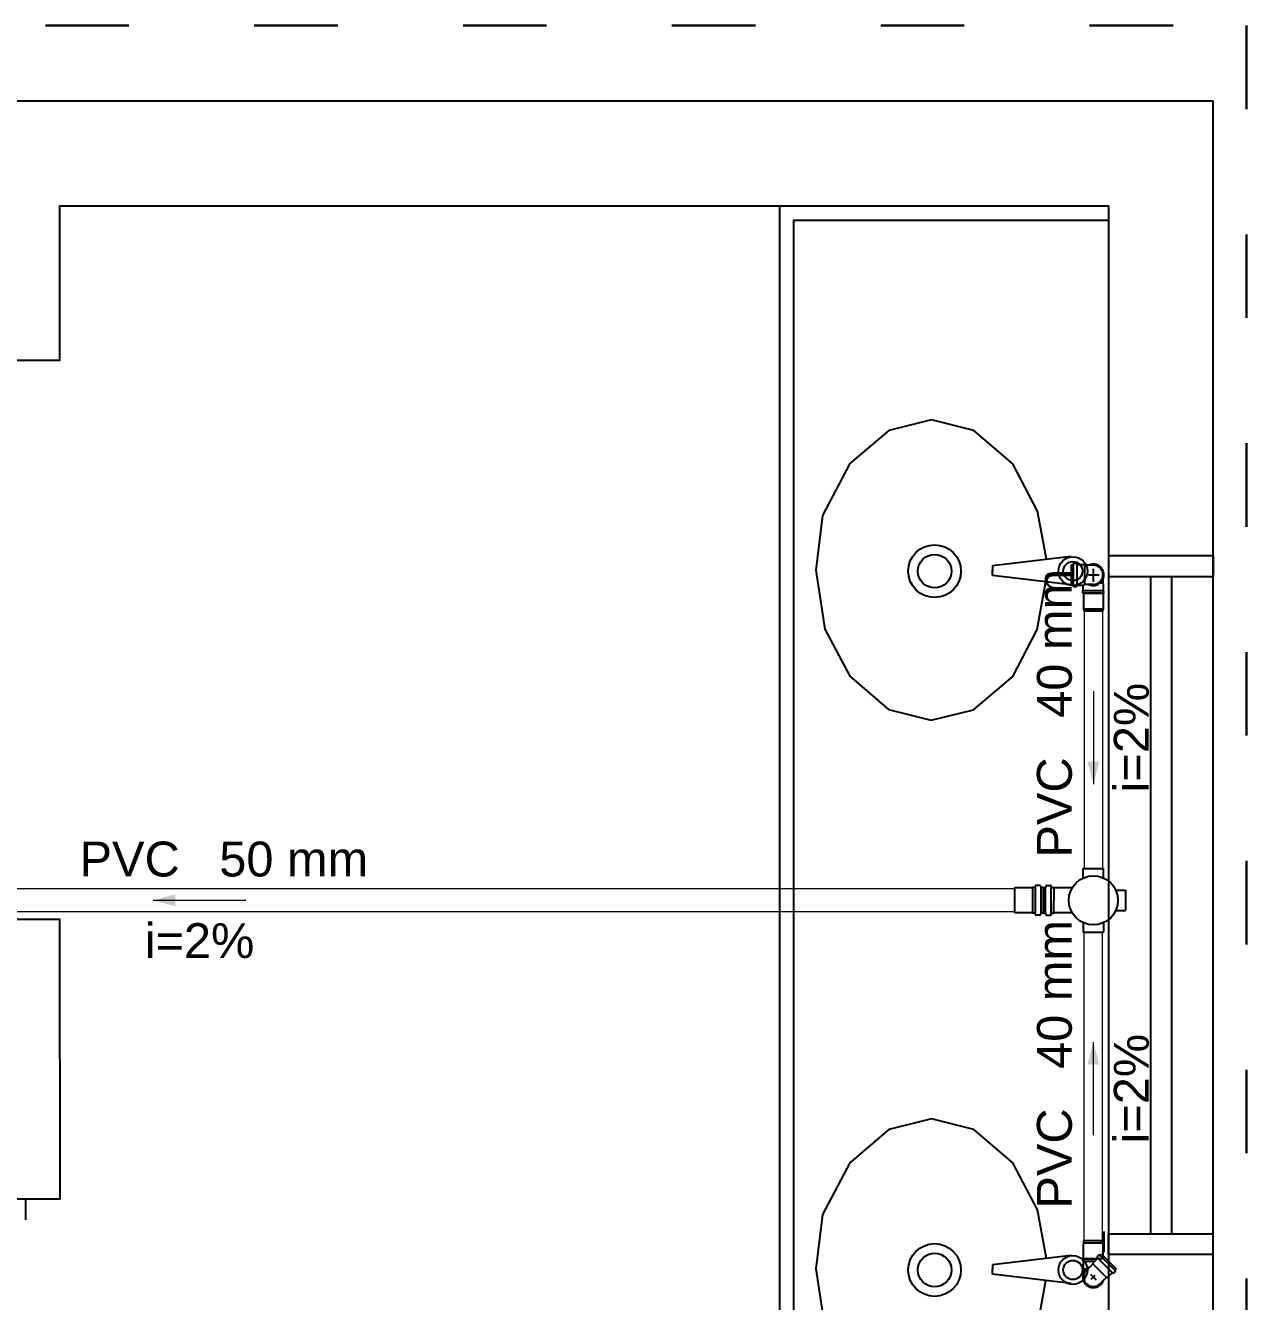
# Model space of a CAD drawing. Header units: millimetres. Extents: x -823 to -490, y -63 to 119.
# Drawn here: x -596.362 to -592.853, y 70.307 to 73.972 of the extents above; entities that cross this region are included whole.
import ezdxf

# ---------------------------------------------------------------- set-up
doc = ezdxf.new("R2010")
doc.units = ezdxf.units.MM
doc.header["$LTSCALE"] = 0.2
doc.header["$MEASUREMENT"] = 0
doc.linetypes.add('ACAD_ISO03W100', pattern=[3, 1.2, -1.8])
doc.linetypes.add('HIDDEN2', pattern=[0.47625, 0.3175, -0.15875])
for name, color, linetype in [('. Esquadria', 7, 'Continuous'), ('Simbolos', 5, 'Continuous'), ('Simbolos_int', 2, 'Continuous')]:
    doc.layers.add(name, color=color, linetype=linetype)
for name, color, linetype, lineweight in [('DI-Detalhes', 1, 'Continuous', 30), ('TQ-Condutos', 5, 'Continuous', 5), ('TQ-Sentido conduto', 9, 'Continuous', 5), ('TQ-Textos conduto', 7, 'Continuous', 5)]:
    doc.layers.add(name, color=color, linetype=linetype, lineweight=lineweight)
doc.styles.add('Arial', font='arial.ttf')

msp = doc.modelspace()

# ---------------------------------------------------------------- hatches: boundary and pattern name
at = {"layer": 'TQ-Sentido conduto', "linetype": 'Continuous'}
for points in [[(-593.2933, 71.7931), (-593.276, 71.8576), (-593.3106, 71.8576)], [(-595.9952, 71.4592), (-595.9307, 71.4419), (-595.9307, 71.4765)], [(-593.2933, 71.0518), (-593.3106, 70.9872), (-593.276, 70.9872)]]:
    msp.add_hatch(color=256, dxfattribs=at).paths.add_polyline_path(points)

# ---------------------------------------------------------------- linework, layer by layer
at = {"layer": '. Esquadria', "color": 1, "linetype": 'HIDDEN2'}
msp.add_line((-593.262, 70.448), (-593.262, 70.5082), dxfattribs=at)
for p, q in [((-593.3572, 72.447), (-593.5829, 72.4199)), ((-593.5829, 72.4199), (-593.5829, 72.4049)), ((-593.5829, 72.3928), (-593.5829, 72.4089)), ((-593.3572, 72.3657), (-593.5829, 72.3928)), ((-596.3612, 70.6019), (-596.3612, 70.5417)), ((-593.3572, 70.4393), (-593.5829, 70.4122)), ((-593.5829, 70.4122), (-593.5829, 70.3972)), ((-593.5829, 70.3851), (-593.5829, 70.4002)), ((-593.3572, 70.3581), (-593.5829, 70.3851))]:
    msp.add_line(p, q)
at = {"linetype": 'Continuous'}
for p, q in [((-593.2498, 72.45), (-593.2498, 72.3898)), ((-593.2498, 72.45), (-592.9488, 72.45)), ((-592.9488, 72.45), (-592.9488, 72.3898)), ((-593.2498, 72.3898), (-592.9488, 72.3898)), ((-593.1294, 72.3898), (-593.1294, 70.5015)), ((-593.0692, 72.3898), (-593.0692, 70.5015)), ((-593.2498, 70.5015), (-592.9488, 70.5015)), ((-593.2498, 70.4423), (-593.2498, 70.5015)), ((-592.9488, 70.4423), (-592.9488, 70.5015)), ((-593.2498, 70.4423), (-592.9488, 70.4423))]:
    msp.add_line(p, q, dxfattribs=at)
for points in [[(-596.2618, 71.4045), (-596.5628, 71.4045), (-596.5628, 71.245), (-599.5759, 71.245), (-599.5759, 73.4544), (-596.5628, 73.4544), (-596.5628, 73.0109), (-596.2628, 73.0109), (-596.2628, 73.4544), (-593.2498, 73.4544), (-593.2498, 68.3674), (-592.9488, 68.3674), (-592.9488, 73.7554), (-599.8769, 73.7554), (-599.8769, 56.9483)], [(-593.2498, 69.438), (-594.1939, 69.438), (-594.1939, 73.4544)], [(-593.2498, 69.4781), (-594.1538, 69.4781), (-594.1538, 73.4132), (-593.2498, 73.4132)], [(-593.7585, 72.8393), (-593.8809, 72.8092), (-593.9933, 72.7139), (-593.9933, 72.7139), (-594.0715, 72.5644), (-594.0715, 72.5644), (-594.0906, 72.4079), (-594.0906, 72.4079), (-594.0645, 72.2383), (-594.0645, 72.2383), (-593.9933, 72.1029), (-593.9933, 72.1029), (-593.8819, 72.0076), (-593.8819, 72.0076), (-593.7595, 71.9765), (-593.6381, 72.0066), (-593.5247, 72.1019), (-593.5247, 72.1019), (-593.4545, 72.2373), (-593.4545, 72.2373), (-593.4294, 72.3748), (-593.4294, 72.3748)], [(-593.4284, 72.439), (-593.4535, 72.5775), (-593.4535, 72.5775), (-593.5247, 72.7129), (-593.5247, 72.7129), (-593.6371, 72.8092), (-593.6371, 72.8092), (-593.7585, 72.8393)], [(-592.9488, 65.9092), (-592.9488, 66.6407), (-593.2498, 66.6407), (-593.2498, 66.426), (-596.2618, 66.426), (-596.2618, 66.5785), (-596.5628, 66.5785), (-596.5628, 66.426), (-599.5749, 66.426), (-599.5749, 68.6343), (-596.5628, 68.6343), (-596.5628, 68.1848), (-596.2618, 68.1848), (-596.2608, 68.9945), (-596.5628, 68.9945), (-596.5628, 68.835), (-599.5749, 68.835), (-599.5759, 71.0443), (-596.5628, 71.0443), (-596.5628, 70.6019), (-596.2618, 70.6019), (-596.2628, 71.4045)], [(-593.7585, 70.8316), (-593.8809, 70.8005), (-593.9933, 70.7052), (-593.9933, 70.7052), (-594.0715, 70.5567), (-594.0715, 70.5567), (-594.0906, 70.4002), (-594.0906, 70.4002), (-594.0645, 70.2306), (-594.0645, 70.2306), (-593.9933, 70.0952), (-593.9933, 70.0952), (-593.8819, 69.9989), (-593.8819, 69.9989), (-593.7595, 69.9688), (-593.6381, 69.9989), (-593.5247, 70.0942), (-593.5247, 70.0942), (-593.4545, 70.2296), (-593.4545, 70.2296), (-593.4294, 70.3671), (-593.4294, 70.3671)], [(-593.4284, 70.4303), (-593.4535, 70.5698), (-593.4535, 70.5698), (-593.5247, 70.7052), (-593.5247, 70.7052), (-593.6371, 70.8005), (-593.6371, 70.8005), (-593.7585, 70.8316)]]:
    msp.add_lwpolyline(points)
for centre, radius in [((-593.7495, 72.4049), 0.0757), ((-593.7495, 72.4049), 0.0482), ((-593.3521, 72.4049), 0.0415), ((-593.3521, 72.4049), 0.0275), ((-593.7495, 70.3972), 0.0757), ((-593.7495, 70.3972), 0.0482), ((-593.3521, 70.3972), 0.0415), ((-593.3521, 70.3972), 0.0275)]:
    msp.add_circle(centre, radius)
at = {"layer": 'DI-Detalhes', "color": 6, "linetype": 'ACAD_ISO03W100'}
msp.add_lwpolyline([(-600.5042, 73.9724), (-592.8533, 73.9724), (-592.8533, 67.1492), (-600.5042, 67.1492), (-600.5042, 73.9724)], dxfattribs=at)
at = {"layer": 'Simbolos'}
for p, q in [((-593.3561, 72.3648), (-593.3561, 72.4237)), ((-593.3561, 72.4237), (-593.352, 72.4237)), ((-593.3502, 72.4267), (-593.3507, 72.4247)), ((-593.3489, 72.4277), (-593.3425, 72.4277)), ((-593.3411, 72.4265), (-593.341, 72.4249)), ((-593.3397, 72.4237), (-593.3207, 72.4237)), ((-593.3207, 72.4237), (-593.3188, 72.4217)), ((-593.3064, 72.4217), (-593.3188, 72.4217)), ((-593.2933, 72.4217), (-593.3064, 72.4217)), ((-593.3561, 72.3648), (-593.352, 72.3648)), ((-593.3502, 72.3617), (-593.3507, 72.3638)), ((-593.3411, 72.362), (-593.341, 72.3635)), ((-593.3397, 72.3648), (-593.3207, 72.3648)), ((-593.3225, 72.3488), (-593.3225, 72.3648)), ((-593.3207, 72.3648), (-593.3188, 72.3667)), ((-593.3064, 72.3667), (-593.3188, 72.3667)), ((-593.2933, 72.3667), (-593.3064, 72.3667)), ((-593.2658, 72.3812), (-593.2658, 72.3704)), ((-593.2642, 72.3688), (-593.2658, 72.3704)), ((-593.2642, 72.3488), (-593.2642, 72.3688)), ((-593.3489, 72.3607), (-593.3425, 72.3607)), ((-593.3238, 72.3475), (-593.3225, 72.3488)), ((-593.3238, 72.3421), (-593.3238, 72.3475)), ((-593.2629, 72.3421), (-593.3238, 72.3421)), ((-593.3217, 72.3421), (-593.265, 72.3421)), ((-593.3217, 72.3421), (-593.3217, 72.2967)), ((-593.265, 72.3421), (-593.265, 72.2967)), ((-593.2629, 72.3475), (-593.2642, 72.3488)), ((-593.2629, 72.3421), (-593.2629, 72.3475)), ((-593.3217, 72.2967), (-593.3201, 72.2907)), ((-593.265, 72.2967), (-593.2666, 72.2907)), ((-593.3225, 71.5511), (-593.2642, 71.5511)), ((-593.3225, 71.5247), (-593.3225, 71.5511)), ((-593.2642, 71.5247), (-593.2642, 71.5511)), ((-593.468, 71.4955), (-593.5202, 71.4955)), ((-593.4678, 71.4957), (-593.468, 71.4955)), ((-593.4615, 71.4957), (-593.4678, 71.4957)), ((-593.4599, 71.5005), (-593.4602, 71.497)), ((-593.4468, 71.5017), (-593.4585, 71.5017)), ((-593.4455, 71.5007), (-593.4445, 71.4967)), ((-593.4374, 71.4957), (-593.4432, 71.4957)), ((-593.4374, 71.4957), (-593.4374, 71.4227)), ((-593.4374, 71.4957), (-593.4316, 71.4957)), ((-593.4374, 71.4957), (-593.4374, 71.4227)), ((-593.4292, 71.5007), (-593.4303, 71.4967)), ((-593.4279, 71.5017), (-593.4162, 71.5017)), ((-593.4149, 71.5005), (-593.4146, 71.497)), ((-593.4132, 71.4957), (-593.4072, 71.4957)), ((-593.4072, 71.4957), (-593.4068, 71.4955)), ((-593.3538, 71.4955), (-593.4068, 71.4955)), ((-593.2278, 71.4883), (-593.2014, 71.4883)), ((-593.2014, 71.4883), (-593.2014, 71.4301)), ((-593.468, 71.4229), (-593.5202, 71.4229)), ((-593.4678, 71.4227), (-593.468, 71.4229)), ((-593.4615, 71.4227), (-593.4678, 71.4227)), ((-593.4599, 71.4179), (-593.4602, 71.4214)), ((-593.4468, 71.4167), (-593.4585, 71.4167)), ((-593.4455, 71.4177), (-593.4445, 71.4217)), ((-593.4374, 71.4227), (-593.4432, 71.4227)), ((-593.4374, 71.4227), (-593.4316, 71.4227)), ((-593.4292, 71.4177), (-593.4303, 71.4217)), ((-593.4279, 71.4167), (-593.4162, 71.4167)), ((-593.4149, 71.4179), (-593.4146, 71.4214)), ((-593.4132, 71.4227), (-593.4072, 71.4227)), ((-593.4072, 71.4227), (-593.4068, 71.4229)), ((-593.3538, 71.4229), (-593.4068, 71.4229)), ((-593.2278, 71.4301), (-593.2014, 71.4301)), ((-593.3225, 71.3937), (-593.3225, 71.3673)), ((-593.2642, 71.3937), (-593.2642, 71.3673)), ((-593.3225, 71.3673), (-593.2642, 71.3673)), ((-593.3217, 70.4746), (-593.3201, 70.4806)), ((-593.3217, 70.4292), (-593.3217, 70.4746)), ((-593.265, 70.4746), (-593.2666, 70.4806)), ((-593.265, 70.4292), (-593.265, 70.4746)), ((-593.3238, 70.4292), (-593.2829, 70.4292)), ((-593.3238, 70.4292), (-593.3238, 70.4239)), ((-593.3238, 70.4239), (-593.3225, 70.4225)), ((-593.3225, 70.4225), (-593.3225, 70.4025)), ((-593.265, 70.4292), (-593.3217, 70.4292)), ((-593.2814, 70.4307), (-593.2948, 70.4173)), ((-593.2777, 70.44), (-593.2823, 70.4355)), ((-593.2823, 70.4337), (-593.2813, 70.4325)), ((-593.2761, 70.4402), (-593.2743, 70.4392)), ((-593.2698, 70.4423), (-593.2727, 70.4394)), ((-593.2698, 70.4423), (-593.2281, 70.4007)), ((-593.3225, 70.4025), (-593.3208, 70.4008)), ((-593.3209, 70.3902), (-593.3208, 70.4008)), ((-593.3128, 70.3966), (-593.3036, 70.4058)), ((-593.3036, 70.4058), (-593.2948, 70.4146)), ((-593.2948, 70.4173), (-593.2948, 70.4146)), ((-593.2397, 70.389), (-593.2531, 70.3756)), ((-593.2367, 70.3881), (-593.2379, 70.3891)), ((-593.2304, 70.3927), (-593.2349, 70.3882)), ((-593.2302, 70.3943), (-593.2312, 70.3961)), ((-593.2281, 70.4007), (-593.231, 70.3977)), ((-593.2739, 70.3576), (-593.2647, 70.3669)), ((-593.2647, 70.3669), (-593.2559, 70.3756)), ((-593.2531, 70.3756), (-593.2559, 70.3756))]:
    msp.add_line(p, q, dxfattribs=at)
for points in [[(-593.352, 72.4237), (-593.3518, 72.4237), (-593.3516, 72.4237), (-593.3514, 72.4238), (-593.3513, 72.4239), (-593.3511, 72.424), (-593.351, 72.4242), (-593.3509, 72.4243), (-593.3508, 72.4245), (-593.3507, 72.4247)], [(-593.3489, 72.4277), (-593.3491, 72.4277), (-593.3493, 72.4276), (-593.3494, 72.4276), (-593.3496, 72.4275), (-593.3498, 72.4274), (-593.3499, 72.4272), (-593.35, 72.4271), (-593.3501, 72.4269), (-593.3502, 72.4267)], [(-593.3412, 72.4265), (-593.3412, 72.4267), (-593.3413, 72.4269), (-593.3414, 72.4271), (-593.3415, 72.4273), (-593.3417, 72.4274), (-593.3418, 72.4275), (-593.3421, 72.4276), (-593.3423, 72.4277), (-593.3425, 72.4277)], [(-593.341, 72.4249), (-593.341, 72.4247), (-593.3409, 72.4245), (-593.3408, 72.4243), (-593.3407, 72.4241), (-593.3405, 72.424), (-593.3403, 72.4238), (-593.3401, 72.4238), (-593.3399, 72.4237), (-593.3397, 72.4237)], [(-593.2803, 72.4217), (-593.2831, 72.4229), (-593.2859, 72.4238), (-593.2889, 72.4244), (-593.2918, 72.4246), (-593.2948, 72.4246), (-593.2978, 72.4244), (-593.3008, 72.4238), (-593.3036, 72.4229), (-593.3064, 72.4217)], [(-593.2933, 72.3667), (-593.2886, 72.3671), (-593.2839, 72.3684), (-593.2796, 72.3704), (-593.2757, 72.3731), (-593.2723, 72.3765), (-593.2695, 72.3805), (-593.2675, 72.3848), (-593.2663, 72.3894), (-593.2658, 72.3942), (-593.2663, 72.399), (-593.2675, 72.4036), (-593.2695, 72.408), (-593.2723, 72.4119), (-593.2757, 72.4153), (-593.2796, 72.418), (-593.2839, 72.4201), (-593.2886, 72.4213), (-593.2933, 72.4217)], [(-593.3507, 72.3638), (-593.3508, 72.364), (-593.3509, 72.3641), (-593.351, 72.3643), (-593.3511, 72.3644), (-593.3513, 72.3645), (-593.3514, 72.3646), (-593.3516, 72.3647), (-593.3518, 72.3647), (-593.352, 72.3648)], [(-593.3502, 72.3617), (-593.3501, 72.3616), (-593.35, 72.3614), (-593.3499, 72.3612), (-593.3498, 72.3611), (-593.3496, 72.361), (-593.3494, 72.3609), (-593.3493, 72.3608), (-593.3491, 72.3608), (-593.3489, 72.3607)], [(-593.3425, 72.3607), (-593.3423, 72.3608), (-593.3421, 72.3608), (-593.3418, 72.3609), (-593.3417, 72.361), (-593.3415, 72.3612), (-593.3414, 72.3614), (-593.3413, 72.3615), (-593.3412, 72.3618), (-593.3412, 72.362)], [(-593.3397, 72.3648), (-593.3399, 72.3647), (-593.3401, 72.3647), (-593.3403, 72.3646), (-593.3405, 72.3645), (-593.3407, 72.3643), (-593.3408, 72.3642), (-593.3409, 72.364), (-593.341, 72.3638), (-593.341, 72.3635)], [(-593.3236, 71.5229), (-593.3234, 71.5231), (-593.3232, 71.5232), (-593.323, 71.5234), (-593.3228, 71.5236), (-593.3227, 71.5238), (-593.3226, 71.524), (-593.3225, 71.5242), (-593.3225, 71.5245), (-593.3225, 71.5247)], [(-593.2642, 71.5247), (-593.2642, 71.5245), (-593.2641, 71.5242), (-593.2641, 71.524), (-593.264, 71.5238), (-593.2638, 71.5236), (-593.2637, 71.5234), (-593.2635, 71.5232), (-593.2633, 71.5231), (-593.2631, 71.5229)], [(-593.4615, 71.4957), (-593.4613, 71.4958), (-593.4611, 71.4958), (-593.4609, 71.4959), (-593.4607, 71.496), (-593.4605, 71.4962), (-593.4604, 71.4964), (-593.4603, 71.4965), (-593.4602, 71.4968), (-593.4602, 71.497)], [(-593.4585, 71.5017), (-593.4588, 71.5017), (-593.459, 71.5016), (-593.4592, 71.5015), (-593.4594, 71.5014), (-593.4595, 71.5013), (-593.4597, 71.5011), (-593.4598, 71.5009), (-593.4598, 71.5007), (-593.4599, 71.5005)], [(-593.4455, 71.5007), (-593.4456, 71.5009), (-593.4457, 71.5011), (-593.4458, 71.5012), (-593.4459, 71.5014), (-593.4461, 71.5015), (-593.4463, 71.5016), (-593.4465, 71.5016), (-593.4466, 71.5017), (-593.4468, 71.5017)], [(-593.4445, 71.4967), (-593.4444, 71.4966), (-593.4443, 71.4964), (-593.4442, 71.4962), (-593.4441, 71.4961), (-593.4439, 71.496), (-593.4438, 71.4959), (-593.4436, 71.4958), (-593.4434, 71.4958), (-593.4432, 71.4957)], [(-593.4316, 71.4957), (-593.4314, 71.4958), (-593.4312, 71.4958), (-593.431, 71.4959), (-593.4308, 71.496), (-593.4307, 71.4961), (-593.4305, 71.4962), (-593.4304, 71.4964), (-593.4303, 71.4966), (-593.4303, 71.4967)], [(-593.4279, 71.5017), (-593.4281, 71.5017), (-593.4283, 71.5016), (-593.4285, 71.5016), (-593.4287, 71.5015), (-593.4288, 71.5014), (-593.4289, 71.5012), (-593.4291, 71.5011), (-593.4291, 71.5009), (-593.4292, 71.5007)], [(-593.4149, 71.5005), (-593.4149, 71.5007), (-593.415, 71.5009), (-593.4151, 71.5011), (-593.4152, 71.5013), (-593.4154, 71.5014), (-593.4156, 71.5015), (-593.4158, 71.5016), (-593.416, 71.5017), (-593.4162, 71.5017)], [(-593.4146, 71.497), (-593.4145, 71.4968), (-593.4145, 71.4965), (-593.4143, 71.4964), (-593.4142, 71.4962), (-593.4141, 71.496), (-593.4139, 71.4959), (-593.4137, 71.4958), (-593.4135, 71.4958), (-593.4132, 71.4957)], [(-593.2296, 71.4895), (-593.2295, 71.4893), (-593.2293, 71.4891), (-593.2292, 71.4889), (-593.229, 71.4887), (-593.2288, 71.4886), (-593.2285, 71.4885), (-593.2283, 71.4884), (-593.2281, 71.4883), (-593.2278, 71.4883)], [(-593.4602, 71.4214), (-593.4602, 71.4217), (-593.4603, 71.4219), (-593.4604, 71.4221), (-593.4605, 71.4222), (-593.4607, 71.4224), (-593.4609, 71.4225), (-593.4611, 71.4226), (-593.4613, 71.4226), (-593.4615, 71.4227)], [(-593.4599, 71.4179), (-593.4598, 71.4177), (-593.4598, 71.4175), (-593.4597, 71.4173), (-593.4595, 71.4171), (-593.4594, 71.417), (-593.4592, 71.4169), (-593.459, 71.4168), (-593.4588, 71.4167), (-593.4585, 71.4167)], [(-593.4468, 71.4167), (-593.4466, 71.4167), (-593.4465, 71.4168), (-593.4463, 71.4168), (-593.4461, 71.4169), (-593.4459, 71.4171), (-593.4458, 71.4172), (-593.4457, 71.4173), (-593.4456, 71.4175), (-593.4455, 71.4177)], [(-593.4432, 71.4227), (-593.4434, 71.4226), (-593.4436, 71.4226), (-593.4438, 71.4225), (-593.4439, 71.4224), (-593.4441, 71.4223), (-593.4442, 71.4222), (-593.4443, 71.422), (-593.4444, 71.4219), (-593.4445, 71.4217)], [(-593.4303, 71.4217), (-593.4303, 71.4219), (-593.4304, 71.422), (-593.4305, 71.4222), (-593.4307, 71.4223), (-593.4308, 71.4224), (-593.431, 71.4225), (-593.4312, 71.4226), (-593.4314, 71.4226), (-593.4316, 71.4227)], [(-593.4292, 71.4177), (-593.4291, 71.4175), (-593.4291, 71.4173), (-593.4289, 71.4172), (-593.4288, 71.4171), (-593.4287, 71.4169), (-593.4285, 71.4168), (-593.4283, 71.4168), (-593.4281, 71.4167), (-593.4279, 71.4167)], [(-593.4162, 71.4167), (-593.416, 71.4167), (-593.4158, 71.4168), (-593.4156, 71.4169), (-593.4154, 71.417), (-593.4152, 71.4171), (-593.4151, 71.4173), (-593.415, 71.4175), (-593.4149, 71.4177), (-593.4149, 71.4179)], [(-593.4132, 71.4227), (-593.4135, 71.4226), (-593.4137, 71.4226), (-593.4139, 71.4225), (-593.4141, 71.4224), (-593.4142, 71.4222), (-593.4143, 71.4221), (-593.4145, 71.4219), (-593.4145, 71.4217), (-593.4146, 71.4214)], [(-593.2278, 71.4301), (-593.2281, 71.4301), (-593.2283, 71.43), (-593.2285, 71.4299), (-593.2288, 71.4298), (-593.229, 71.4297), (-593.2292, 71.4295), (-593.2293, 71.4294), (-593.2295, 71.4292), (-593.2296, 71.4289)], [(-593.3225, 71.3937), (-593.3225, 71.3939), (-593.3225, 71.3942), (-593.3226, 71.3944), (-593.3227, 71.3946), (-593.3228, 71.3948), (-593.323, 71.395), (-593.3232, 71.3952), (-593.3234, 71.3954), (-593.3236, 71.3955)], [(-593.2631, 71.3955), (-593.2633, 71.3954), (-593.2635, 71.3952), (-593.2637, 71.395), (-593.2638, 71.3948), (-593.264, 71.3946), (-593.2641, 71.3944), (-593.2641, 71.3942), (-593.2642, 71.3939), (-593.2642, 71.3937)], [(-593.2823, 70.4355), (-593.2824, 70.4353), (-593.2825, 70.4351), (-593.2826, 70.4349), (-593.2826, 70.4347), (-593.2826, 70.4345), (-593.2826, 70.4343), (-593.2826, 70.4341), (-593.2825, 70.4339), (-593.2823, 70.4337)], [(-593.2814, 70.4307), (-593.2813, 70.4309), (-593.2811, 70.4311), (-593.2811, 70.4313), (-593.281, 70.4315), (-593.281, 70.4317), (-593.281, 70.4319), (-593.2811, 70.4321), (-593.2812, 70.4323), (-593.2813, 70.4325)], [(-593.2761, 70.4402), (-593.2763, 70.4403), (-593.2765, 70.4404), (-593.2767, 70.4404), (-593.2769, 70.4404), (-593.2771, 70.4404), (-593.2773, 70.4403), (-593.2774, 70.4403), (-593.2776, 70.4401), (-593.2777, 70.44)], [(-593.2743, 70.4392), (-593.2741, 70.4391), (-593.274, 70.439), (-593.2738, 70.439), (-593.2736, 70.439), (-593.2734, 70.439), (-593.2732, 70.4391), (-593.273, 70.4392), (-593.2728, 70.4393), (-593.2727, 70.4394)], [(-593.3128, 70.3965), (-593.3159, 70.3929), (-593.3183, 70.3887), (-593.3199, 70.3842), (-593.3207, 70.3795), (-593.3207, 70.3747), (-593.3199, 70.37), (-593.3183, 70.3655), (-593.3159, 70.3613), (-593.3128, 70.3576), (-593.3091, 70.3546), (-593.305, 70.3522), (-593.3005, 70.3505), (-593.2957, 70.3497), (-593.2909, 70.3497), (-593.2862, 70.3505), (-593.2817, 70.3522), (-593.2776, 70.3546), (-593.2739, 70.3576)], [(-593.2379, 70.3891), (-593.2381, 70.3892), (-593.2383, 70.3893), (-593.2385, 70.3894), (-593.2387, 70.3894), (-593.239, 70.3894), (-593.2392, 70.3894), (-593.2394, 70.3893), (-593.2396, 70.3892), (-593.2397, 70.389)], [(-593.2367, 70.3881), (-593.2366, 70.388), (-593.2364, 70.3879), (-593.2361, 70.3878), (-593.2359, 70.3878), (-593.2357, 70.3878), (-593.2355, 70.3878), (-593.2353, 70.3879), (-593.2351, 70.388), (-593.2349, 70.3882)], [(-593.231, 70.3977), (-593.2312, 70.3976), (-593.2313, 70.3974), (-593.2313, 70.3972), (-593.2314, 70.3971), (-593.2314, 70.3969), (-593.2314, 70.3967), (-593.2314, 70.3965), (-593.2313, 70.3963), (-593.2312, 70.3961)], [(-593.2304, 70.3927), (-593.2303, 70.3928), (-593.2302, 70.393), (-593.2301, 70.3932), (-593.23, 70.3934), (-593.23, 70.3936), (-593.23, 70.3938), (-593.2301, 70.3939), (-593.2301, 70.3941), (-593.2302, 70.3943)]]:
    msp.add_lwpolyline(points, dxfattribs=at)
msp.add_circle((-593.2933, 71.4592), 0.0705, dxfattribs=at)
at = {"layer": 'Simbolos_int'}
for p, q in [((-593.351, 72.4237), (-593.351, 72.3648)), ((-593.3409, 72.4237), (-593.3409, 72.3648)), ((-593.3188, 72.4217), (-593.3188, 72.3667)), ((-593.2933, 72.3742), (-593.2933, 72.4112)), ((-593.307, 72.3942), (-593.2762, 72.3942)), ((-593.2658, 72.3704), (-593.2743, 72.3704)), ((-593.2642, 72.3488), (-593.3225, 72.3488)), ((-593.3217, 72.2967), (-593.265, 72.2967)), ((-593.3201, 72.2907), (-593.2666, 72.2907)), ((-593.5202, 71.4955), (-593.5202, 71.4229)), ((-593.4678, 71.4957), (-593.4678, 71.4227)), ((-593.4603, 71.4957), (-593.4603, 71.4227)), ((-593.4442, 71.4957), (-593.4442, 71.4227)), ((-593.4305, 71.4227), (-593.4305, 71.4957)), ((-593.4145, 71.4227), (-593.4145, 71.4957)), ((-593.4068, 71.4955), (-593.4068, 71.4592)), ((-593.4068, 71.4229), (-593.4068, 71.4592)), ((-593.265, 70.4746), (-593.3217, 70.4746)), ((-593.2666, 70.4806), (-593.3201, 70.4806)), ((-593.3225, 70.4225), (-593.2896, 70.4225)), ((-593.2389, 70.3899), (-593.2805, 70.4316)), ((-593.2318, 70.397), (-593.2734, 70.4387)), ((-593.3208, 70.4008), (-593.3124, 70.4008)), ((-593.2842, 70.368), (-593.3009, 70.3847)), ((-593.2999, 70.3705), (-593.2883, 70.3822)), ((-593.2559, 70.3756), (-593.2948, 70.4146))]:
    msp.add_line(p, q, dxfattribs=at)
for points in [[(-593.2803, 72.3667), (-593.2772, 72.3684), (-593.2743, 72.3704), (-593.2717, 72.3728), (-593.2693, 72.3755), (-593.2673, 72.3784), (-593.2656, 72.3815), (-593.2644, 72.3848), (-593.2635, 72.3883), (-593.263, 72.3918), (-593.2629, 72.3953), (-593.2632, 72.3988), (-593.264, 72.4023), (-593.2651, 72.4057), (-593.2666, 72.4089), (-593.2685, 72.4119), (-593.2707, 72.4146), (-593.2732, 72.4171), (-593.276, 72.4193), (-593.2791, 72.4211), (-593.2823, 72.4226), (-593.2856, 72.4237), (-593.2891, 72.4244), (-593.2927, 72.4247), (-593.2962, 72.4245), (-593.2997, 72.424), (-593.3031, 72.4231), (-593.3064, 72.4217)], [(-593.3064, 72.3667), (-593.3036, 72.3655), (-593.3008, 72.3647), (-593.2978, 72.3641), (-593.2948, 72.3638), (-593.2918, 72.3638), (-593.2889, 72.3641), (-593.2859, 72.3647), (-593.2831, 72.3655), (-593.2803, 72.3667)], [(-593.3036, 70.4058), (-593.3077, 70.4039), (-593.3116, 70.4015), (-593.315, 70.3985), (-593.3179, 70.3951), (-593.3203, 70.3912), (-593.3221, 70.3871), (-593.3233, 70.3827), (-593.3238, 70.3782), (-593.3236, 70.3736), (-593.3228, 70.3692), (-593.3212, 70.3649), (-593.3191, 70.3609), (-593.3164, 70.3572), (-593.3132, 70.354), (-593.3096, 70.3513), (-593.3056, 70.3492), (-593.3013, 70.3477), (-593.2968, 70.3468), (-593.2923, 70.3466), (-593.2878, 70.3471), (-593.2834, 70.3483), (-593.2792, 70.3501), (-593.2754, 70.3525), (-593.2719, 70.3555), (-593.2689, 70.3589), (-593.2665, 70.3627), (-593.2646, 70.3669)], [(-593.3209, 70.3901), (-593.3222, 70.3868), (-593.3232, 70.3832), (-593.3237, 70.3796), (-593.3238, 70.376), (-593.3234, 70.3723), (-593.3226, 70.3687), (-593.3214, 70.3653), (-593.3198, 70.362), (-593.3178, 70.359), (-593.3155, 70.3562), (-593.3128, 70.3537), (-593.3099, 70.3515), (-593.3067, 70.3497), (-593.3033, 70.3483), (-593.2998, 70.3473), (-593.2962, 70.3468), (-593.2925, 70.3466), (-593.2889, 70.347), (-593.2853, 70.3477), (-593.2818, 70.3489), (-593.2785, 70.3505), (-593.2754, 70.3524), (-593.2726, 70.3548), (-593.2701, 70.3574), (-593.2679, 70.3603), (-593.2661, 70.3635), (-593.2646, 70.3669)]]:
    msp.add_lwpolyline(points, dxfattribs=at)
at = {"layer": 'TQ-Condutos'}
for p, q in [((-593.3201, 72.2907), (-593.3201, 71.5511)), ((-593.2666, 72.2907), (-593.2666, 71.5511)), ((-593.5202, 71.4926), (-598.3349, 71.4926)), ((-593.5202, 71.4258), (-598.3349, 71.4258)), ((-593.3201, 70.4806), (-593.3201, 71.3673)), ((-593.2666, 70.4806), (-593.2666, 71.3673))]:
    msp.add_line(p, q, dxfattribs=at)
at = {"layer": 'TQ-Sentido conduto'}
for points in [[(-593.2933, 72.0603), (-593.2933, 71.7931)], [(-595.728, 71.4592), (-595.9952, 71.4592)], [(-593.2933, 70.7845), (-593.2933, 71.0518)]]:
    msp.add_lwpolyline(points, dxfattribs=at)

# ---------------------------------------------------------------- texts
at = {"layer": 'TQ-Textos conduto', "char_height": 0.10021, "rotation": 90.0002, "line_spacing_factor": 0.6, "style": 'Arial'}
for s, insert, width, attachment_point in [('40 mm', (-593.3538, 71.9835), 0.855617, 7), ('i=2%', (-593.1333, 71.9267), 0.630293, 8), ('PVC', (-593.3538, 71.8699), 0.57591, 9), ('40 mm', (-593.3538, 70.9749), 0.855617, 7), ('i=2%', (-593.1333, 70.9181), 0.630293, 8), ('PVC', (-593.3538, 70.8614), 0.57591, 9)]:
    msp.add_mtext(s, dxfattribs=dict(at, insert=insert, width=width, attachment_point=attachment_point))
at = {"layer": 'TQ-Textos conduto', "char_height": 0.10021, "line_spacing_factor": 0.6, "style": 'Arial'}
for s, insert, width, attachment_point in [('PVC', (-595.9184, 71.5263), 0.57591, 9), ('50 mm', (-595.8048, 71.5263), 0.855617, 7), ('i=2%', (-595.8616, 71.2925), 0.630293, 8)]:
    msp.add_mtext(s, dxfattribs=dict(at, insert=insert, width=width, attachment_point=attachment_point))

doc.saveas('drawing.dxf')
